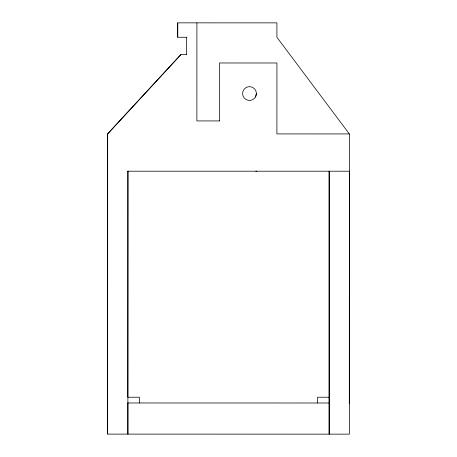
<?xml version="1.0" encoding="UTF-8"?>
<svg xmlns="http://www.w3.org/2000/svg" width="457" height="457" viewBox="0 0 457 457"><rect width="100%" height="100%" fill="white"/><g stroke="black" fill="none" stroke-linecap="round" stroke-linejoin="round"><path stroke-width="0.69" d="M127.897 171.112L127.886 434.121L127.886 402.971M127.96 171.204L127.834 397.27L139.379 397.207L139.379 402.971M186.936 37.268L177.704 37.268L177.704 22.85L276.925 22.861L276.913 37.285L349.342 133.93L349.342 434.15L107.629 434.116L107.635 133.895L180.915 54.572M177.722 37.268L177.722 22.85M186.353 54.577L186.376 37.268M196.91 22.85L196.876 120.928L219.543 120.934M219.509 120.934L219.52 62.975L276.936 62.986L276.908 133.924L349.342 133.93M317.609 403L317.609 397.23L329.149 397.23M329.171 171.226L329.166 434.15L329.166 171.192M256.406 93.548A6.912 6.912 0 0 1 246.037 99.535A6.912 6.912 0 0 1 246.037 87.567A6.912 6.912 0 0 1 256.406 93.548L255.486 97.004M186.605 54.572L180.909 54.572L107.686 133.85L107.669 434.116M127.869 171.204L349.337 171.204M127.846 402.971L329.166 403M255.869 171.215L256.84 171.221M349.359 171.232L349.325 403.005L349.359 171.232"/></g></svg>
